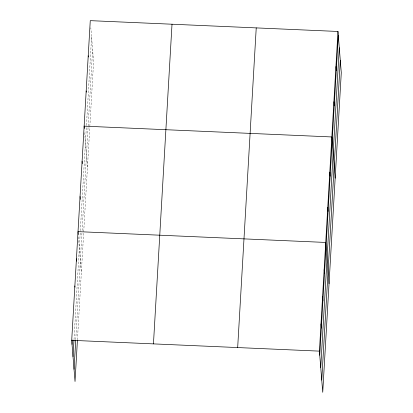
<?xml version="1.0" encoding="UTF-8"?>
<svg xmlns="http://www.w3.org/2000/svg" width="413" height="413" viewBox="0 0 413 413"><rect width="100%" height="100%" fill="white"/><g stroke="black" fill="none" stroke-linecap="round" stroke-linejoin="round"><path stroke-width="0.31" stroke-dasharray="2.06 1.55" d="M74.015 339.584L80.298 231.337M80.339 230.697L86.42 125.846M86.462 125.206L91.583 36.979M75.765 339.579L81.944 233.097M82.094 230.542L92.6 49.606M77.448 339.832L89.797 127.08M89.838 126.44L93.586 61.867L90.839 27.785M84.67 132.661L87.458 167.358M78.444 236.928L81.335 272.848"/><path stroke-width="0.62" d="M77.412 340.462L75.027 381.535L71.712 340.317L90.266 20.65L337.973 31.465L341.288 72.683L322.734 392.35L319.414 351.133L337.973 31.465M72.038 344.385L72.296 339.966M73.024 356.646L73.979 340.219M74.041 369.279L75.729 340.209M153.455 343.884L172.009 24.217M237.676 347.565L256.23 27.898M319.745 355.201L338.299 35.533M320.731 367.462L339.285 47.794M321.748 380.089L340.302 60.422M71.712 340.317L319.414 351.133M335.929 66.627L336.259 70.695M333.89 101.789L334.215 105.862M335.165 178.173L331.851 136.956L84.144 126.141L84.329 128.464M329.806 172.118L330.137 176.186M327.767 207.28L328.092 211.353M329.042 283.664L325.723 242.446L78.021 231.631L78.253 234.538M324.148 269.617L324.473 273.685M322.568 296.787L322.899 300.86M320.994 323.962L321.319 328.03M88.227 55.812L88.32 56.979M86.183 90.979L86.281 92.14M82.104 161.302L82.29 163.631M80.06 196.469L80.298 199.376M76.441 258.801L76.632 261.13M74.867 285.977L74.959 287.138"/></g></svg>
